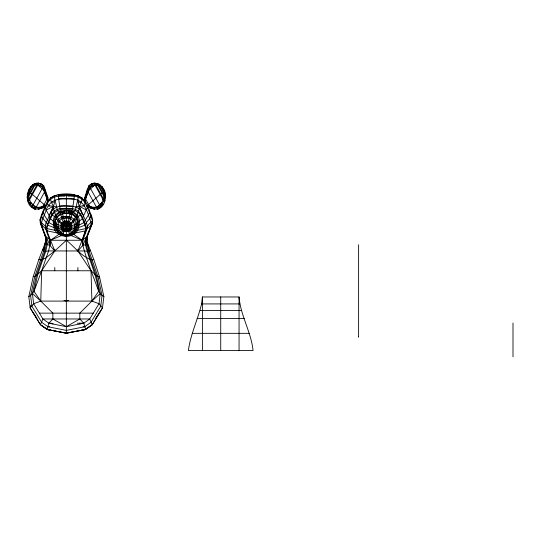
<?xml version="1.0" encoding="UTF-8"?>
<svg xmlns="http://www.w3.org/2000/svg" width="540" height="540" viewBox="0 0 540 540"><rect width="100%" height="100%" fill="white"/><g stroke="black" fill="none" stroke-linecap="round" stroke-linejoin="round"><path stroke-width="0.81" d="M87.278 244.107L87.291 242.447L93.751 259.315L99.455 276.595L103.876 296.588L102.492 307.888L92.232 324.743L85.658 329.427L66.339 333.254L47.02 329.427L40.446 324.743L30.186 307.888L28.802 296.588L33.224 276.595L38.92 259.315L45.387 242.447L43.619 251.168L34.823 276.473L30.618 295.495L31.934 306.248L41.695 322.292L47.952 326.747L66.339 330.392L84.726 326.747L90.977 322.292L100.744 306.248L102.06 295.495L97.855 276.473L89.059 251.168L87.291 242.447L89.059 251.168L87.919 251.404L84.125 250.952L48.553 250.952L44.759 251.404L43.619 251.168L42.464 250.007M86.454 242.089L86.4 244.573L87.919 251.404L96.275 275.441L100.278 293.517L99.022 303.73L89.748 318.971L83.808 323.204L66.339 326.666L48.87 323.204L42.93 318.971L33.656 303.73L32.4 293.517L36.403 275.441L44.759 251.404L46.609 242.946M70.909 225.97L70.598 224.613C74.669 233.51 58.01 233.51 62.08 224.613M84.767 197.525L84.551 201.663L89.93 187.475L89.404 185.638L88.904 185.659L87.075 190.134L84.767 197.525L85.252 197.512L85.779 199.348L89.883 206.779M71.557 227.016C73.669 219.091 59.009 219.091 61.121 227.016C61.263 233.125 71.415 233.125 71.557 227.016L75.6 226.982C81.277 221.015 73.562 211.673 66.339 212.018C56.963 212.004 52.414 222.453 57.071 229.979C59.582 232.585 62.006 235.838 66.339 235.17C69.323 235.062 72.556 234.367 74.432 231.809L75.749 232.909L85.718 230.823C86.987 227.84 90.43 226.651 92.117 223.952C93.582 219.767 91.483 215.609 89.755 211.842C86.683 195.703 73.062 192.146 58.489 194.576L58.239 196L60.251 209.81L62.181 211.585L63.504 218.18L65.144 222.878M103.876 296.588L102.06 295.495L98.672 291.357C93.265 276.082 86.893 261.016 82.87 245.322C81.851 238.41 86.825 232.835 87.406 226.24C85.138 215.872 76.113 206.746 78.381 195.811L75.668 195.669M67.365 225.835L68.155 225.153C71.874 220.874 59.555 221.96 63.828 225.605L66.339 225.956L68.85 225.605L69.916 223.702L68.83 222.892L67.534 222.878L69.174 218.18L70.497 211.585L72.428 209.81L74.439 196L74.183 194.576L67.905 194.67M28.802 296.588L30.618 295.495L34 291.357L41.668 270.763L54.783 250.952L50.267 239.605L45.387 236.507L40.298 222.912L39.987 219.827L41.351 215.318L44.894 206.516L45.765 205.936L38.84 207.934L35.303 207.887C21.654 203.114 28.708 176.357 42.64 186.779L48.127 201.663L47.912 197.525L43.774 185.659C29.383 174.602 19.98 203.566 34.675 209.027L35.478 209.041M35.667 207.893L36.133 207.279L34.675 209.027L38.698 209.081L42.14 207.961L45.765 205.936L43.173 206.098L39.704 207.259L36.133 207.279C29.126 203.715 26.008 193.543 31.199 187.164L34.87 185.213L37.726 185.011L40.223 185.497L42.748 187.475L48.127 201.663L47.426 197.512L43.274 185.638L40.689 183.762L38.252 183.168L37.726 185.011L29.241 200.353M90.659 325.789L84.49 329.778L66.339 333.038L48.188 329.778L40.446 324.743L30.186 307.888L33.656 303.73L40.763 301.091L91.915 301.091L99.022 303.73L102.492 307.888L92.232 324.743L85.658 329.427L66.339 333.254L47.02 329.427L48.87 323.204L52.859 318.971L52.859 313.139L40.763 301.091L41.668 270.763L48.553 250.952L49.808 245.322L50.267 239.605M93.751 259.315L92.428 260.024C81.695 257.148 74.729 246.875 66.339 240.26L54.783 250.952L49.808 245.322L45.225 243.972L45.657 238.511M83.977 329.427L85.658 329.427L83.808 323.204L79.819 318.971L79.819 313.139L91.915 301.091L98.672 291.357C96.566 275.157 89.242 260.422 85.455 244.721C84.841 236.756 90.47 230.29 91.125 222.635C87.939 214.616 86.258 204.053 77.666 200.05C66.683 197.215 50.261 196.736 46.17 210.121C44.834 214.38 42.579 218.275 41.553 222.635C42.566 230.627 47.02 237.823 49.808 245.322L50.584 240.26L46.562 229.972L46.325 227.63L50.051 217.526L54.155 211.106L57.193 209.392L60.129 208.528L66.339 208.278L72.549 208.528L75.485 209.392L78.523 211.106L82.627 217.526L86.353 227.63L86.117 229.972L77.895 250.952L91.01 270.763L96.275 275.441L97.855 276.473L99.455 276.595L99.056 278.235M201.609 303.919L202.392 296.966L239.058 296.966C240.489 315.569 251.161 331.925 253.058 350.555L188.386 350.555C190.499 334.355 197.822 319.619 201.609 303.919L239.841 303.919M30.186 307.888L30.517 305.606M68.121 230.668L68.189 231.154L64.49 231.154L64.557 230.668M103.437 200.353L94.952 185.011L94.426 183.168L91.503 183.769L88.925 185.645M88.081 191.963L90.038 186.779C104.22 176.344 111.868 204.046 98.003 209.027L97.2 209.041M87.784 206.516L82.303 218.619L79.198 221.4L77.395 221.913C76.349 224.876 73.143 225.356 70.423 225.605M68.195 223.121C72.097 219.733 70.362 212.794 75.303 210.654L77.666 200.05M43.619 251.168L45.387 242.447M89.755 211.842L88.364 215.129L83.767 222.588L78.975 225.214C78.631 240.01 54.047 240.01 53.703 225.214C48.951 205.74 83.727 205.74 78.975 225.214L77.2 225.194L75.607 229.979L71.962 233.8L70.193 234.664C65.273 235.386 58.928 235.17 56.882 229.649L55.343 230.391L46.724 228.528C45.394 224.984 40.858 223.567 39.987 219.827M67.365 230.83C65.678 228.616 70.592 219.719 64.874 223.06L62.762 223.702M97.011 207.893L96.545 207.279L98.003 209.027L93.98 209.081L90.551 207.974L86.913 205.936L89.505 206.098L92.975 207.259L96.545 207.279C103.552 203.715 106.67 193.543 101.48 187.164L97.808 185.213L94.952 185.011L92.455 185.497L89.93 187.475M93.353 207.941L92.975 207.259L94.466 209.075L86.913 205.936L93.839 207.934L97.376 207.887C102.506 205.207 105.624 199.138 104.868 193.415L104.011 192.746M104.976 198.187L105.192 197.168M46.433 237.465L47.223 244.721L45.772 251.228L37.814 274.138L34 291.357L40.763 301.091L32.4 293.517M77.895 249.304L77.895 250.952L82.87 245.322L85.455 244.721L87.507 235.589L92.381 222.912M86.245 237.465L82.87 245.322L82.411 239.605L86.245 237.465L87.507 235.589L86.4 244.573L85.455 244.721M64.766 194.67L58.489 194.576L54.297 195.811C56.578 204.458 50.126 211.984 47.621 219.861C41.33 228.258 51.118 236.412 49.808 245.322M92.691 219.827L92.117 223.952L87.291 236.507M70.882 229.156L74.398 230.782L75.148 228.812L76.464 227.711C83.032 206.591 46.474 209.972 57.071 229.979M56.268 195.669L54.297 195.811L50.294 198.072L51.246 202.176L53.528 206.199L53.514 208.852L55.553 215.035C58.415 217.701 59.231 222.311 63.43 223.965L62.897 223.506L61.911 224.849L63.227 226.409L66.339 226.935L69.451 226.409L70.767 224.849L69.775 223.506L69.248 223.965C73.447 222.311 74.264 217.701 77.126 215.035L79.164 208.852L79.151 206.199L81.432 202.176L82.384 198.072L77.888 195.669M45.225 243.972L45.704 242.399M28.492 191.903L27.662 194.569L27.175 194.555L28.667 192.746M87.075 190.134L87.561 190.127L85.252 197.512L84.551 201.663L88.189 191.268L87.561 190.127L89.404 185.638C95.938 179.037 105.071 187.009 105.503 194.555L105.017 194.569M66.339 230.445L63.2 230.6L62.255 228.947L62.093 229.358L66.339 229.892L70.011 229.48C72.488 225.106 66.562 221.825 63.241 224.586C59.765 228.299 65.131 233.422 69.053 230.553L70.862 227.63L71.044 227.988L69.64 228.616L63.038 228.616L61.634 227.988L61.769 225.97L63.005 227.401L65.313 228.44M82.87 245.322L82.094 240.26L74.007 234.509L72.934 233.192C68.54 235.94 61.911 235.791 58.246 231.809L56.93 232.909L46.96 230.823L45.522 228.71L40.561 223.952C39.967 216.601 44.705 209.831 47.466 203.229C51.064 196.425 59.413 195.318 66.339 195.676C73.265 195.318 81.614 196.425 85.212 203.229C88.229 208.845 90.517 214.839 92.428 220.901C85.556 226.085 84.983 232.524 82.094 240.26L50.584 240.26L61.081 235.69L61.817 234.205L62.532 234.205M46.96 230.823C46.514 225.288 50.078 220.205 52.151 215.244L51.098 211.97C56.214 203.728 67.878 205.396 75.965 207.043L79.151 206.199L84.274 205.848L85.408 201.974L84.632 201.582M62.485 234.664L64.166 231.343L65.731 231.343M61.027 225.443L58.104 224.843L56.909 224.188L55.283 221.913L53.48 221.4L50.375 218.619L49.194 215.602L53.528 206.199L56.714 207.043L57.375 210.654C62.316 212.794 60.581 219.733 64.483 223.121L63.747 223.06L64.517 225.153L65.313 225.835M40.446 324.743L42.93 318.971L89.748 318.971L92.232 324.743M72.934 233.192L71.962 233.8L69.505 230.857L68.168 230.857L68.168 231.343M76.464 227.711L77.632 227.286L78.347 227.704L84.935 225.173C86.211 221.38 90.464 219.274 91.328 215.318L90.308 214.387M31.961 186.779L28.289 193.428L27.81 193.415M28.492 195.345L27 197.154L27.486 197.168M34.007 185.362L28.114 196.027L27.628 196.013M28.708 196.364L34.87 185.213L35.384 183.398L38.732 183.181M29.221 198.815L27.729 200.63L28.215 200.637M36.815 185.072L28.843 199.503L28.357 199.49M28.127 201.488L29.619 199.672M30.679 202.763L30.888 202.392L29.39 204.208L30.578 205.092M39.602 186.624L40.689 183.762L41.175 183.769M32.967 205.166L31.536 206.874L32.225 206.51M32.805 205.463L43.058 186.907M44.975 191.275L36.065 207.4L31.138 203.155M38.212 209.075L42.14 207.961L38.212 209.075L39.704 207.259L39.325 207.941M46.899 199.348L47.426 197.512L47.912 197.525M42.795 206.779L47.277 198.666L46.791 198.653M70.227 230.195L73.238 232.625L74.432 231.809M75.607 229.979L76.673 229.817L77.335 230.391L85.955 228.528C83.43 222.176 82.1 213.82 75.303 210.654C67.77 208.636 56.943 207.704 52.151 215.244C57.294 216.716 57.638 223.182 63.16 224.397M30.956 186.955L30.47 186.941L31.199 187.164L29.072 190.04L28.593 190.033L29.437 190.35M74.27 232.092L75.796 229.649M95.249 318.958L100.305 311.438M54.79 195.669L50.949 197.836L47.27 201.974L44.894 206.516L46.17 210.121L49.194 215.602M98.692 208.028L97.517 209.034L100.656 206.888L102.1 205.092M64.139 230.445L68.54 230.445C70.916 228.548 69.403 224.519 66.339 224.687C60.392 224.755 63.619 233.901 68.54 230.445L69.478 230.6L69.356 230.141M64.49 231.154L65.313 230.533M89.059 251.168L90.214 250.007M62.451 230.195L59.441 232.625L58.246 231.809M42.37 214.387L41.351 215.318C42.215 219.274 46.467 221.38 47.743 225.173L54.331 227.704L56.012 227.333L57.53 228.812L58.28 230.782L61.796 229.156M100.278 293.517L91.915 301.091L91.01 270.763L41.668 270.763L36.403 275.441L34.823 276.473L33.224 276.595M90.842 185.848L89.62 186.907L99.873 205.463M89.802 187.792L92.455 185.497L91.982 183.762L91.503 183.769M88.742 190.363L94.952 185.011M99.279 185.24L98.375 185.612L100.008 184.613L96.815 183.411L93.947 183.181M101.722 186.955L102.209 186.941L101.722 186.955L103.599 190.04M104.085 190.033L103.241 190.35M86.987 205.875L103.977 191.241M101.574 205.274L103.282 204.208L101.79 202.392L101.999 202.763L96.613 207.4L87.703 191.275L88.189 191.268M71.091 226.267L67.365 228.44M59.866 212.423C46.528 221.056 58.583 242.838 73.548 233.692C84.928 223.398 75.02 205.261 59.866 212.423L61.412 212.423M71.3 228.042L75.148 228.812C81.473 212.234 51.206 212.234 57.53 228.812L61.378 228.042M43.173 206.098L41.654 207.954L45.765 205.936M50.584 240.26L58.671 234.509L59.744 233.192L60.716 233.8L63.173 230.857L64.51 230.857L64.51 231.343M79.819 318.971L66.339 326.666L52.859 318.971M70.085 224.087C75.303 222.831 75.492 216.54 80.528 215.244L81.581 211.97L79.151 206.199L86.508 210.121M46.17 210.121L53.528 206.199L48.404 205.848L47.466 203.229L47.27 201.974L50.949 197.836M69.174 233.24L69.174 233.996L69.707 233.996C78.739 229.682 74.277 214.529 63.504 218.18C52.988 221.191 59.171 238.822 69.707 233.996L70.193 234.664M33.716 184.376L35.863 183.411M68.742 332.269L66.339 333.038L63.936 332.269M68.702 300.375L66.339 301.091L63.97 300.375M63.747 223.06L66.339 222.676L68.931 223.06L67.534 223.121M70.011 229.48L70.585 229.358L70.423 228.947M67.844 234.596L64.834 234.596M61.121 227.016L57.078 226.982L55.472 225.194L53.703 225.214L48.91 222.588L44.314 215.129L42.923 211.842M96.815 183.411L97.294 183.398L97.963 184.599L97.808 185.213L103.97 196.364M104.868 193.415L104.389 193.428L100.71 186.779M105.678 197.154L105.05 196.013L104.564 196.027L98.665 185.362M85.401 198.666L85.88 198.653M103.835 199.503L104.321 199.49L104.949 200.63L104.463 200.637M100.656 206.888L101.142 206.874L99.711 205.166M94.466 209.075L90.538 207.961L91.024 207.954L89.505 206.098M72.063 194.71L74.52 194.677L58.158 194.677L60.615 194.71M67.959 196.094L74.439 196M74.034 198.983L58.644 198.983M67.156 206.219L72.88 206.138M72.549 208.528L60.129 208.528M51.246 202.176L53.717 202.176M78.138 202.176L81.432 202.176M48.404 205.848L49.869 205.848M82.809 205.848L84.274 205.848M69.289 210.998L70.767 210.998M62.181 211.585L64.672 211.585M68.837 211.585L70.497 211.585M59.454 211.882L61.094 211.882M71.584 211.882L73.224 211.882M71.267 212.423L72.812 212.423M62.532 212.963L64.814 212.963M67.858 212.963L70.146 212.963L70.072 214.38M64.847 213.624L62.606 213.624L62.606 214.38M67.831 213.624L70.072 213.624M70.76 214.38L72.144 214.38M63.092 216.56L69.586 216.56M61.29 217.215L63.092 217.215M70.187 217.215L71.388 217.215M63.504 218.18L69.174 218.18M69.174 218.747L70.747 218.747M63.497 221.515L64.51 221.515L64.51 221.144L69.181 221.515M67.75 222.892L68.83 222.892M68.506 223.702L69.775 223.506M64.098 224.032L65.07 224.032L64.874 222.784L67.804 223.06M68.58 224.032L65.07 223.79L65.313 230.83M65.313 224.957L67.365 224.957M64.517 225.153L65.313 225.153M67.365 225.153L68.155 225.153M67.365 230.445L68.54 230.445M65.036 230.83L68.189 231.154M64.739 231.032L67.939 231.032M66.947 231.343L68.513 231.343L69.707 233.996M62.971 233.996L63.504 233.996L63.504 233.24M70.146 234.205L70.862 234.205L71.597 235.69L82.094 240.26M61.904 234.441L62.606 234.441M70.072 234.441L70.774 234.441M61.391 234.799L64.672 234.799M67.999 234.799L71.28 234.799M61.081 235.69L61.911 235.69M70.767 235.69L71.597 235.69M200.158 310.426L241.286 310.426M39.38 313.139L93.299 313.139M197.107 318.445L244.337 318.445M48.87 323.204L51.266 323.204M77.294 323.204L83.808 323.204M47.952 326.747L49.626 326.747M83.052 326.747L84.726 326.747M48.701 329.427L47.02 329.427L42.019 325.789M48.188 329.778L50.666 329.778M82.013 329.778L84.49 329.778M192.2 333.329L249.251 333.329M58.239 196L64.719 196.094M59.798 206.138L65.522 206.219M33.156 184.626L32.67 184.613L34.297 185.612L33.399 185.24M45.603 190.134L45.117 190.127L44.597 191.963M43.774 185.659L43.274 185.638L42.748 187.475M38.92 259.315L40.25 260.024L41.553 259.814L45.913 257.891L54.783 250.952L54.783 249.304M75.965 207.043L79.164 208.852L81.581 211.97L83.484 215.602M32.022 206.888L35.161 209.034L33.399 207.522M104.186 195.345L105.05 196.013M103.457 198.815L104.321 199.49M103.059 199.672L104.551 201.488L103.876 201.15M40.223 185.497L42.876 187.792M37.132 184.498L43.936 190.363M29.052 191.545L45.684 205.875M81.729 197.836L83.18 199.712M32.373 311.438L36.963 318.269M95.864 185.072L103.646 199.166M92.131 184.91L93.076 186.624M28.613 201.494L28.883 202.082M29.214 202.797L29.876 204.215M40.298 222.912L45.387 236.507M104.395 192.571L104.807 193.9M55.013 200.05L56.714 207.043M47.223 244.721L45.171 235.589L46.278 244.573L46.238 242.919M86.069 242.946L86.4 244.573L87.453 243.972L86.954 237.728M513 323.041L513 356.832M358.614 244.721L358.614 336.359M358.614 336.663L358.614 337.284M239.058 296.966L239.058 350.555M220.725 296.946L220.725 350.555M202.392 296.966L202.392 350.555M79.819 323.204L79.819 323.993M77.895 267.543L77.895 270.763M67.804 230.6L67.804 231.154M66.339 194.265L66.339 333.254M64.874 230.6L64.874 231.154M54.783 267.543L54.783 270.763M52.859 323.204L52.859 323.993"/></g></svg>
